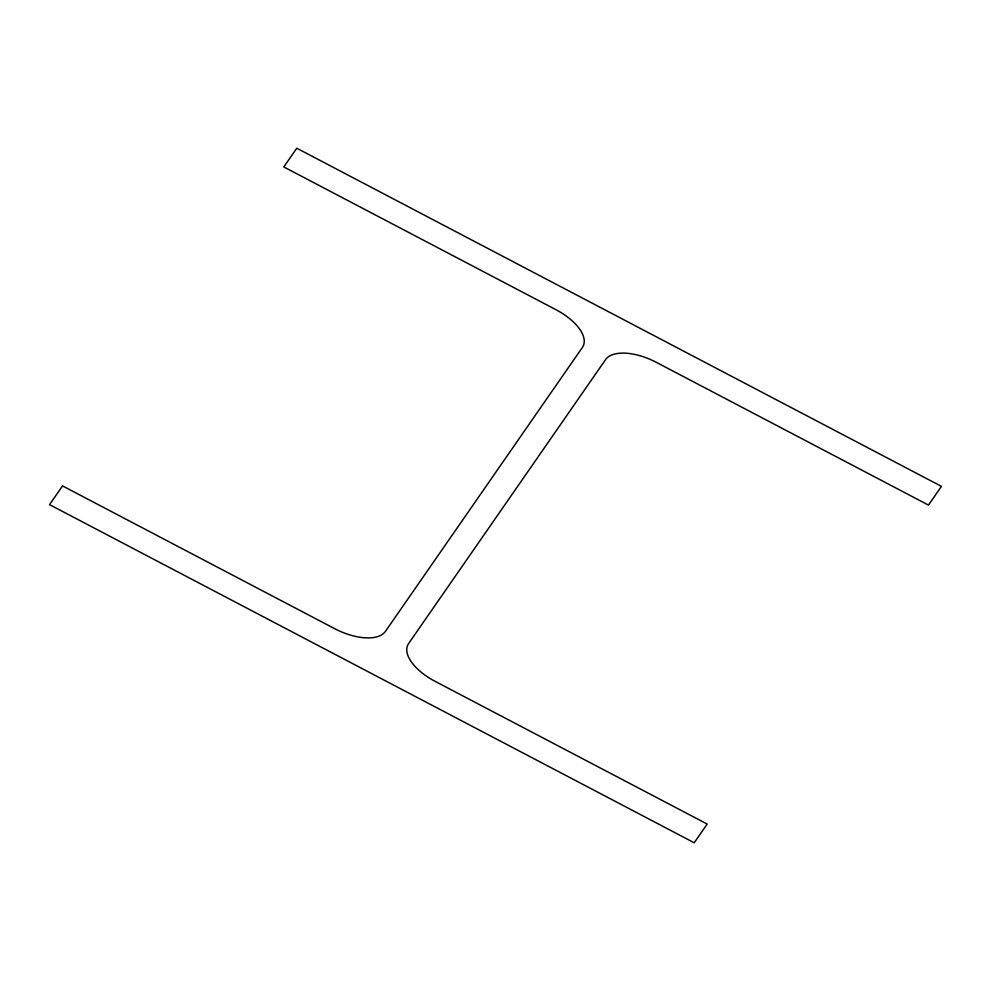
<?xml version="1.0" encoding="UTF-8"?>
<svg xmlns="http://www.w3.org/2000/svg" width="991" height="991" viewBox="0 0 991 991"><rect width="100%" height="100%" fill="white"/><g stroke="black" fill="none" stroke-linecap="round" stroke-linejoin="round"><path stroke-width="1.49" d="M62.532 485.912L49.55 504.63L694.208 842.771L707.19 824.054L435.099 681.337A43.74 21.133 25.5 0 1 408.626 643.531L605.563 359.634A43.74 21.133 25.5 0 1 656.376 362.359L928.468 505.088L941.45 486.37L296.792 148.229L283.81 166.946L555.901 309.663A43.74 21.133 25.5 0 1 582.374 347.469L385.437 631.366A43.74 21.133 25.5 0 1 334.624 628.641L62.532 485.912"/></g></svg>
